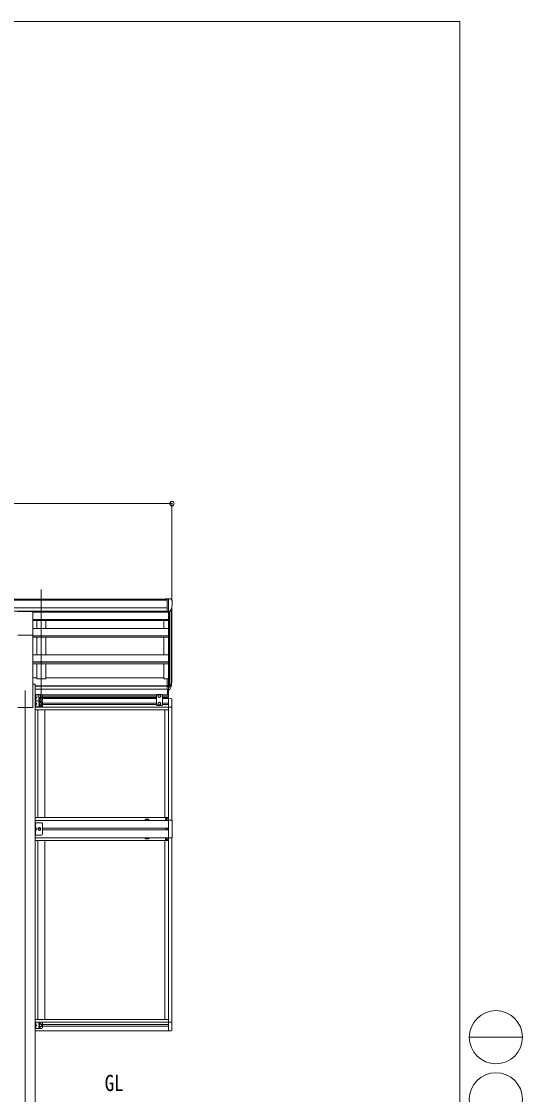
# Model space of a CAD drawing. Units: millimetres at full size; details may follow other scales. Extents: x -6988 to 7066, y -4877 to 4823.
# Drawn here: x 4244 to 7066, y -1225 to 4823 of the extents above; entities that cross this region are included whole.
import ezdxf
from ezdxf.enums import TextEntityAlignment as Align

# ---------------------------------------------------------------- set-up
doc = ezdxf.new("R2010")
doc.units = ezdxf.units.MM
doc.header["$LTSCALE"] = 25
doc.header["$PDMODE"] = 32
doc.header["$PDSIZE"] = 25
for name, color, linetype, lineweight in [('0-0_0', 7, 'Continuous', 9), ('0-1_本体', 4, 'Continuous', 9), ('0-2_部品', 7, 'Continuous', 9), ('0-8_PARTS2', 2, 'Continuous', 9), ('0-A_寸法', 6, 'Continuous', 9), ('1-1_GLASS', 4, 'Continuous', 9), ('1-2_GLASS_SEAL', 7, 'Continuous', 9), ('F-0_240', 7, 'Continuous', 9)]:
    doc.layers.add(name, color=color, linetype=linetype, lineweight=lineweight)
doc.styles.add('ＭＳ ゴシック', font='')
doc.styles.get('ＭＳ ゴシック').set_extended_font_data('MS Gothic')

msp = doc.modelspace()

# ---------------------------------------------------------------- linework, layer by layer
at = {"layer": '0-1_本体'}
for p, q in [((65.27, 1566.31), (5064.27, 1566.31)), ((65.27, 1560.96), (5064.27, 1560.96)), ((65.27, 1517.44), (5064.27, 1517.43)), ((5090.77, 1116.05), (5090.77, 1529.56)), ((65.27, 1499.77), (5064.27, 1499.77)), ((4307.27, 1497.27), (5064.27, 1497.27)), ((4307.27, 1494.43), (5070.77, 1494.43)), ((4307.27, 1452.48), (5070.77, 1452.48)), ((4329.77, 1497.27), (4329.77, 1494.43)), ((4379.77, 1497.27), (4379.77, 1494.43)), ((5070.77, 1495.93), (5070.77, 1118.22)), ((5076.77, 1495.41), (5076.77, 1073.78)), ((5086.48, 1510.76), (5086.48, 1091.78)), ((4307.27, 1450.78), (5070.77, 1450.78)), ((4307.27, 1447), (5070.77, 1447)), ((4307.27, 1401.58), (5070.77, 1401.58)), ((4329.77, 1447), (4329.77, 1401.58)), ((4379.77, 1447), (4379.77, 1401.58)), ((5045.77, 1401.58), (5045.77, 1447)), ((4307.27, 956.78), (4307.27, 1363.74)), ((4307.27, 1360.99), (5070.77, 1360.99)), ((4307.27, 1359.3), (5070.77, 1359.3)), ((4307.27, 1352.44), (5070.77, 1352.44)), ((4329.77, 1352.44), (4329.77, 1253.34)), ((4379.77, 1352.44), (4379.77, 1253.34)), ((5045.77, 1253.34), (5045.77, 1352.44)), ((4307.27, 1253.34), (5070.77, 1253.34)), ((4307.27, 1214.2), (5070.77, 1214.2)), ((4307.27, 1212.53), (5070.77, 1212.53)), ((4307.27, 1202.89), (5070.77, 1202.89)), ((4329.77, 1202.89), (4329.77, 1117.39)), ((5045.77, 1117.39), (5045.77, 1202.89)), ((4307.27, 1122.6), (4329.77, 1122.6)), ((4379.77, 1122.6), (5045.77, 1122.6)), ((5064.27, 1117.39), (5045.77, 1117.39)), ((4307.27, 1086.78), (4319.77, 1086.78)), ((4319.77, 1086.78), (4319.77, -1793.22)), ((4319.77, 1078.3), (5064.27, 1078.3)), ((4319.77, 1076.92), (5064.27, 1076.92)), ((4319.77, 1059.74), (5064.27, 1059.74)), ((4222.27, 956.78), (4307.27, 956.78))]:
    msp.add_line(p, q, dxfattribs=at)
msp.add_lwpolyline([(4379.77, 1202.89), (4379.77, 1117.39), (4329.77, 1117.39)], dxfattribs=at)
at = {"layer": '0-2_部品'}
for p, q in [((5064.27, 1567.92), (5054.27, 1567.83)), ((5054.27, 1565.73), (5054.27, 1567.83)), ((5064.27, 1495.93), (5064.27, 1567.92)), ((5082.77, 1567.92), (5064.27, 1567.92)), ((5070.77, 1494.93), (5070.77, 1567.92)), ((5078.39, 1496.74), (5087.67, 1512.81)), ((5082.77, 1567.92), (5085.1, 1567.77)), ((5085.86, 1567.35), (5089.92, 1561.54)), ((5092.77, 1558.54), (5092.77, 1557.92)), ((4222.27, 1497.89), (4307.27, 1497.89)), ((4307.27, 1363.74), (4307.27, 1497.89)), ((5064.27, 1495.93), (5070.77, 1495.93)), ((5070.77, 1494.93), (5075.97, 1495.25)), ((4222.27, 1363.74), (4307.27, 1363.74)), ((5064.27, 1118.22), (5064.27, 1057.15)), ((5064.27, 1118.22), (5070.77, 1118.22)), ((5070.77, 1118.22), (5070.77, 1056.33)), ((5077.2, 1074.26), (5086.95, 1092.67)), ((5088.37, 1092.18), (5078.21, 1073.01)), ((5064.27, 1079.91), (5070.77, 1079.91)), ((5064.27, 1074.51), (5070.77, 1074.51)), ((5064.27, 1057.15), (5070.77, 1057.15)), ((5070.77, 1073.51), (5075.9, 1073.51)), ((5070.77, 1071.51), (5075.61, 1071.51)), ((5070.77, 1056.33), (5075.61, 1056.33)), ((5085.79, 1075.32), (5078.21, 1057.83))]:
    msp.add_line(p, q, dxfattribs=at)
for centre, radius, start, end in [((5085.04, 1566.77), 1, 35, 86.5), ((4890.77, 1557.92), 202, 347.09739, 0), ((5089.77, 1558.54), 3, 0, 87), ((5075.79, 1498.24), 3, 273.5, 330), ((4957.55, 1111.4), 133.22, 344.28698, 356.72013), ((5002.82, 1118.62), 88.05, 342.78929, 2.77608), ((5002.1, 1114.35), 89.07, 345.58812, 5.50424), ((5075.61, 1074.51), 3, 270, 330), ((5075.61, 1059.33), 3, 270, 330), ((5075.9, 1075.01), 1.5, 270, 330)]:
    msp.add_arc(centre, radius, start, end, dxfattribs=at)
at = {"layer": '0-8_PARTS2'}
for p, q in [((4354.77, 959.12), (4354.77, 1621.64)), ((4264.77, 1052.91), (4264.77, -1893.22))]:
    msp.add_line(p, q, dxfattribs=at)
at = {"layer": '0-A_寸法'}
for p, q in [((38.76, 2105.13), (5090.77, 2105.13)), ((5090.77, 2105.13), (5090.77, 1559.51))]:
    msp.add_line(p, q, dxfattribs=at)
msp.add_point((5090.77, 2105.13), dxfattribs=at)
at = {"layer": '1-1_GLASS'}
for p, q in [((4359.77, 1028.49), (5006.27, 1028.49)), ((5035.27, 1028.49), (5070.77, 1028.49)), ((4361.74, 1024.99), (5003.27, 1024.99)), ((4361.77, 1015.99), (5003.27, 1015.99)), ((4361.77, 1012.49), (5003.27, 1012.49)), ((5003.27, 1007.49), (4361.77, 1007.49)), ((4361.77, 981.49), (5003.27, 981.49)), ((4361.77, 972.49), (5003.27, 972.49)), ((5038.27, 1024.99), (5070.77, 1024.99)), ((5038.27, 1015.99), (5070.77, 1015.99)), ((5038.27, 1012.49), (5070.77, 1012.49)), ((5070.77, 1007.49), (5038.27, 1007.49)), ((5038.27, 981.49), (5070.77, 981.49)), ((5038.27, 972.49), (5070.77, 972.49)), ((5070.77, 1008.19), (5070.77, 270.99)), ((4222.27, 956.78), (4307.27, 956.78)), ((5070.77, 958.99), (4319.77, 958.99)), ((4319.77, 942.99), (5070.77, 942.99)), ((4334.77, 942.99), (4334.77, 335.99)), ((4374.77, 942.99), (4374.77, 335.99)), ((5050.77, 942.99), (5050.77, 335.99)), ((5050.77, 942.99), (5050.77, 335.49)), ((5090.77, 958.79), (5090.77, 320.49)), ((4319.77, 335.49), (5070.77, 335.49)), ((4319.77, 319.99), (5070.77, 319.99)), ((4361.77, 275.49), (5070.77, 275.49)), ((5070.77, 266.49), (4361.77, 266.49)), ((5070.77, 271.19), (5070.77, -866.01)), ((5070.77, 221.99), (4319.77, 221.99)), ((4319.77, 206.49), (5070.77, 206.49)), ((4334.77, 206.49), (4334.77, -801.51)), ((4374.77, 206.49), (4374.77, -801.51)), ((5050.77, 206.49), (5050.77, -801.51)), ((5050.77, 206.49), (5050.77, -801.51)), ((5090.77, 222.49), (5090.77, -816.81)), ((4319.77, -801.51), (5070.77, -801.51)), ((4319.77, -817.01), (5070.77, -817.01)), ((4361.77, -830.51), (5070.77, -830.51)), ((4361.77, -839.51), (5070.77, -839.51)), ((5070.77, -801.01), (5070.77, -817.01)), ((4319.77, -865.51), (5070.77, -865.51))]:
    msp.add_line(p, q, dxfattribs=at)
for points in [[(4940.77, 322.49), (4960.77, 322.49), (4960.77, 327.49), (4940.77, 327.49)], [(4940.77, 220.49), (4960.77, 220.49), (4960.77, 215.49), (4940.77, 215.49)]]:
    msp.add_lwpolyline(points, close=True, dxfattribs=at)
at = {"layer": '1-2_GLASS_SEAL'}
for p, q in [((4319.77, 1029.49), (4319.77, 994.49)), ((4356.77, 1029.49), (4319.77, 1029.49)), ((4322.27, 1029.49), (4322.27, 994.49)), ((5007.27, 1029.49), (5003.27, 1025.49)), ((5034.27, 1029.49), (5007.27, 1029.49)), ((5034.27, 1029.49), (5038.27, 1025.49)), ((5065.27, 1028.49), (5065.27, 1057.15)), ((5070.77, 1057.84), (5070.77, 1007.99)), ((5072.27, 1007.99), (5072.27, 1056.33)), ((4356.77, 994.49), (4319.77, 994.49)), ((4322.77, 1016.99), (4322.27, 1017.08)), ((4322.27, 1011.99), (4329.27, 1011.99)), ((4322.77, 998.99), (4322.27, 999.08)), ((4322.27, 994.49), (4322.27, 959.49)), ((4322.77, 981.99), (4322.27, 982.08)), ((4322.27, 976.99), (4329.27, 976.99)), ((4322.77, 1024.99), (4323.57, 1024.85)), ((4322.77, 1016.99), (4323.57, 1017.13)), ((4322.77, 1006.99), (4323.57, 1006.85)), ((4322.77, 998.99), (4323.57, 999.13)), ((4322.77, 989.99), (4323.57, 989.85)), ((4322.77, 981.99), (4323.57, 982.13)), ((4322.77, 971.99), (4323.57, 971.85)), ((4361.77, 1024.49), (4361.77, 999.49)), ((4361.77, 989.49), (4361.77, 964.49)), ((5003.27, 1025.49), (5003.27, 972)), ((5007.27, 968), (5003.27, 972)), ((5034.27, 968), (5007.27, 968)), ((5020.77, 984.5), (5014.27, 980.75)), ((5014.27, 980.75), (5014.27, 973.24)), ((5014.27, 973.24), (5020.77, 969.49)), ((5027.27, 980.75), (5020.77, 984.5)), ((5020.77, 969.49), (5027.27, 973.24)), ((5027.27, 973.24), (5027.27, 980.75)), ((5034.27, 968), (5038.27, 972)), ((5038.27, 972), (5038.27, 1025.49)), ((5070.77, 1007.99), (5086.05, 1007.19)), ((5091.27, 1001.7), (5091.27, 958.79)), ((4356.77, 959.49), (4319.77, 959.49)), ((4322.77, 963.99), (4322.27, 964.08)), ((4322.77, 963.99), (4323.57, 964.13)), ((5070.77, 958.79), (5091.27, 958.79)), ((4356.77, 306.49), (4319.77, 306.49)), ((4322.27, 306.49), (4322.27, 236.49)), ((5058.27, 329.99), (5057.27, 329.99)), ((5061.27, 328.99), (5062.27, 328.99)), ((4322.77, 276.49), (4322.27, 276.58)), ((4322.27, 276.49), (4329.27, 271.49)), ((4322.27, 271.49), (4329.27, 271.49)), ((4322.27, 266.49), (4329.27, 271.49)), ((4322.77, 258.49), (4322.27, 258.58)), ((4322.77, 284.49), (4323.57, 284.35)), ((4322.77, 276.49), (4323.57, 276.63)), ((4322.77, 266.49), (4323.57, 266.35)), ((4322.77, 258.49), (4323.57, 258.63)), ((4361.77, 241.49), (4361.77, 301.49)), ((5059.54, 271.08), (5058.72, 271.08)), ((5062, 271.9), (5062.82, 271.9)), ((5058.27, 212.99), (5057.27, 212.99)), ((5061.27, 213.99), (5062.27, 213.99)), ((4319.77, -817.51), (4319.77, -852.51)), ((4356.77, -817.51), (4319.77, -817.51)), ((4322.27, -817.51), (4322.27, -852.51)), ((4322.77, -830.01), (4322.27, -829.92)), ((4322.27, -835.01), (4329.27, -835.01)), ((4322.77, -822.01), (4323.57, -822.15)), ((4322.77, -830.01), (4323.57, -829.87)), ((4322.77, -840.01), (4323.57, -840.15)), ((4361.77, -822.51), (4361.77, -847.51)), ((5070.77, -816.81), (5091.27, -816.81)), ((5091.27, -859.72), (5091.27, -816.81)), ((4356.77, -852.51), (4319.77, -852.51)), ((4322.77, -848.01), (4322.27, -847.92)), ((4322.77, -848.01), (4323.57, -847.87)), ((5070.77, -866.01), (5086.05, -865.21))]:
    msp.add_line(p, q, dxfattribs=at)
for points in [[(4356.77, 994.49), (4319.77, 994.49), (4319.77, 959.49)], [(4321.88, 1020.99), (4322.51, 1022.18), (4324.74, 1023.29)], [(4321.88, 1020.99), (4322.51, 1019.81), (4324.74, 1018.69)], [(4321.88, 1002.99), (4322.51, 1004.18), (4324.74, 1005.29)], [(4321.88, 1002.99), (4322.51, 1001.81), (4324.74, 1000.69)], [(4321.88, 985.99), (4322.51, 987.18), (4324.74, 988.29)], [(4321.88, 985.99), (4322.51, 984.81), (4324.74, 983.69)], [(4321.88, 967.99), (4322.51, 969.18), (4324.74, 970.29)], [(4321.88, 967.99), (4322.51, 966.81), (4324.74, 965.69)], [(4322.77, 1016.99), (4322.77, 1024.99), (4322.27, 1024.9), (4322.27, 1017.08)], [(4322.27, 1016.99), (4329.27, 1011.99), (4322.27, 1006.99)], [(4322.77, 998.99), (4322.77, 1006.99), (4322.27, 1006.9), (4322.27, 999.08)], [(4322.77, 981.99), (4322.77, 989.99), (4322.27, 989.9), (4322.27, 982.08)], [(4322.27, 981.99), (4329.27, 976.99), (4322.27, 971.99)], [(4322.77, 963.99), (4322.77, 971.99), (4322.27, 971.9), (4322.27, 964.08)], [(5014.27, 1024.25), (5020.77, 1028), (5027.27, 1024.25)], [(5027.27, 1024.25), (5027.27, 1016.74), (5020.77, 1012.99), (5014.27, 1016.74), (5014.27, 1024.25)], [(4356.77, 236.49), (4319.77, 236.49), (4319.77, 306.49)], [(5057.27, 329.99), (5057.27, 328.99), (5058.27, 328.99)], [(5060.27, 330.99), (5060.27, 331.99), (5059.27, 331.99), (5059.27, 330.99)], [(5059.27, 327.99), (5059.27, 326.99), (5060.27, 326.99), (5060.27, 327.99)], [(5062.27, 328.99), (5062.27, 329.99), (5061.27, 329.99)], [(5070.77, 320.49), (5091.47, 320.49), (5091.47, 222.49), (5070.77, 222.49)], [(4321.88, 280.49), (4322.51, 281.68), (4324.74, 282.79)], [(4321.88, 280.49), (4322.51, 279.31), (4324.74, 278.19)], [(4321.88, 262.49), (4322.51, 263.68), (4324.74, 264.79)], [(4321.88, 262.49), (4322.51, 261.31), (4324.74, 260.19)], [(4322.77, 276.49), (4322.77, 284.49), (4322.27, 284.4), (4322.27, 276.58)], [(4322.77, 258.49), (4322.77, 266.49), (4322.27, 266.4), (4322.27, 258.58)], [(5058.72, 271.08), (5058.72, 271.9), (5059.54, 271.9)], [(5060.36, 272.72), (5060.36, 273.54), (5061.18, 273.54), (5061.18, 272.72)], [(5061.18, 270.26), (5061.18, 269.44), (5060.36, 269.44), (5060.36, 270.26)], [(5062.82, 271.9), (5062.82, 271.08), (5062, 271.08)], [(5057.27, 212.99), (5057.27, 213.99), (5058.27, 213.99)], [(5059.27, 214.99), (5059.27, 215.99), (5060.27, 215.99), (5060.27, 214.99)], [(5060.27, 211.99), (5060.27, 210.99), (5059.27, 210.99), (5059.27, 211.99)], [(5062.27, 213.99), (5062.27, 212.99), (5061.27, 212.99)], [(4321.88, -826.01), (4322.51, -824.82), (4324.74, -823.71)], [(4321.88, -826.01), (4322.51, -827.19), (4324.74, -828.31)], [(4321.88, -844.01), (4322.51, -842.82), (4324.74, -841.71)], [(4321.88, -844.01), (4322.51, -845.19), (4324.74, -846.31)], [(4322.77, -830.01), (4322.77, -822.01), (4322.27, -822.1), (4322.27, -829.92)], [(4322.27, -830.01), (4329.27, -835.01), (4322.27, -840.01)], [(4322.77, -848.01), (4322.77, -840.01), (4322.27, -840.1), (4322.27, -847.92)]]:
    msp.add_lwpolyline(points, dxfattribs=at)
for points in [[(4344.77, 1012.99), (4338.27, 1016.74), (4338.27, 1024.25), (4344.77, 1028), (4351.27, 1024.25), (4351.27, 1016.74)], [(4351.77, 969.49), (4345.27, 973.24), (4345.27, 980.75), (4351.77, 984.5), (4358.27, 980.75), (4358.27, 973.24)], [(4337.26, 271.49), (4341.01, 264.99), (4348.52, 264.99), (4352.27, 271.49), (4348.52, 277.99), (4341.01, 277.99)], [(4351.77, -842.51), (4345.27, -838.76), (4345.27, -831.25), (4351.77, -827.5), (4358.27, -831.25), (4358.27, -838.76)]]:
    msp.add_lwpolyline(points, close=True, dxfattribs=at)
for centre, radius in [((4344.77, 1020.49), 8.5), ((5020.77, 1020.49), 8.5), ((4344.77, 1020.49), 7.5), ((4344.77, 1020.49), 6.5), ((4344.77, 1003.49), 4.25), ((4351.77, 976.99), 8.5), ((4351.77, 976.99), 7.5), ((4351.77, 976.99), 6.5), ((5020.77, 976.99), 8.5), ((5020.77, 1020.49), 7.5), ((5020.77, 976.99), 7.5), ((5020.77, 1020.49), 6.5), ((5020.77, 976.99), 6.5), ((5059.77, 329.49), 5.9), ((4344.77, 271.49), 8.5), ((4344.77, 271.49), 7.5), ((4344.77, 271.49), 6.5), ((4344.77, 271.49), 5.5), ((5060.77, 271.49), 3.75), ((5059.77, 213.49), 5.9), ((4351.77, -835.01), 8.5), ((4351.77, -835.01), 7.5), ((4351.77, -835.01), 6.5)]:
    msp.add_circle(centre, radius, dxfattribs=at)
for centre, radius, start, end in [((4356.77, 1024.49), 5, 0, 90), ((4323.41, 1023.96), 0.9, 32.05588, 80), ((4323.41, 1018.02), 0.9, 280, 327.94412), ((4323.41, 1005.96), 0.9, 32.05588, 80), ((4323.41, 1000.02), 0.9, 280, 327.94412), ((4323.41, 988.96), 0.9, 32.05588, 80), ((4323.41, 983.02), 0.9, 280, 327.94412), ((4323.41, 970.96), 0.9, 32.05588, 80), ((4318.67, 1020.99), 6.5, 327.94412, 32.05588), ((4318.67, 1002.99), 6.5, 327.94412, 32.05588), ((4318.67, 985.99), 6.5, 327.94412, 32.05588), ((4318.67, 967.99), 6.5, 327.94412, 32.05588), ((4344.77, 985.49), 4.25, 353.70569, 265.23923), ((4344.77, 968.49), 4.25, 94.76077, 6.29431), ((4351.77, 1011.99), 4.25, 173.70569, 85.23923), ((4356.77, 999.49), 5, 270, 0), ((4356.77, 989.49), 5, 0, 90), ((5085.77, 1001.7), 5.5, 0, 87), ((4323.41, 965.02), 0.9, 280, 327.94412), ((4356.77, 964.49), 5, 270, 0), ((4356.77, 301.49), 5, 0, 90), ((5058.27, 330.99), 1, 270, 0), ((5058.27, 327.99), 1, 0, 90), ((5061.27, 330.99), 1, 180, 270), ((5061.27, 327.99), 1, 90, 180), ((4323.41, 283.46), 0.9, 32.05588, 80), ((4323.41, 277.52), 0.9, 280, 327.94412), ((4323.41, 265.46), 0.9, 32.05588, 80), ((4323.41, 259.52), 0.9, 280, 327.94412), ((4318.67, 280.49), 6.5, 327.94412, 32.05588), ((4318.67, 262.49), 6.5, 327.94412, 32.05588), ((5059.54, 272.72), 0.82, 270, 0), ((5059.54, 270.26), 0.82, 0, 90), ((5062, 272.72), 0.82, 180, 270), ((5062, 270.26), 0.82, 90, 180), ((4356.77, 241.49), 5, 270, 0), ((5058.27, 214.99), 1, 270, 0), ((5058.27, 211.99), 1, 0, 90), ((5061.27, 214.99), 1, 180, 270), ((5061.27, 211.99), 1, 90, 180), ((4323.41, -823.04), 0.9, 32.05588, 80), ((4323.41, -828.98), 0.9, 280, 327.94412), ((4323.41, -841.04), 0.9, 32.05588, 80), ((4318.67, -826.01), 6.5, 327.94412, 32.05588), ((4318.67, -844.01), 6.5, 327.94412, 32.05588), ((4344.77, -826.51), 4.25, 353.70569, 265.23923), ((4344.77, -843.51), 4.25, 94.76077, 6.29431), ((4356.77, -822.51), 5, 0, 90), ((4323.41, -846.98), 0.9, 280, 327.94412), ((4356.77, -847.51), 5, 270, 0), ((5085.77, -859.72), 5.5, 273, 0)]:
    msp.add_arc(centre, radius, start, end, dxfattribs=at)
at = {"layer": 'F-0_240', "color": 5}
for p, q in [((-6987.88, 4822.79), (6712.12, 4822.79)), ((6712.12, 4822.79), (6712.12, -4877.21))]:
    msp.add_line(p, q, dxfattribs=at)
at = {"layer": 'F-0_240', "color": 4}
msp.add_line((6765.55, -902.21), (7065.55, -902.21), dxfattribs=at)
for centre in [(6915.55, -902.21), (6915.55, -1252.21)]:
    msp.add_circle(centre, 150, dxfattribs=at)

# ---------------------------------------------------------------- texts
at = {"layer": '0-0_0', "style": 'ＭＳ ゴシック', "width": 0.85}
msp.add_text('GL', height=91.64, dxfattribs=at).set_placement((4712.15, -1233.16), align=Align.BOTTOM_LEFT)

doc.saveas('drawing.dxf')
